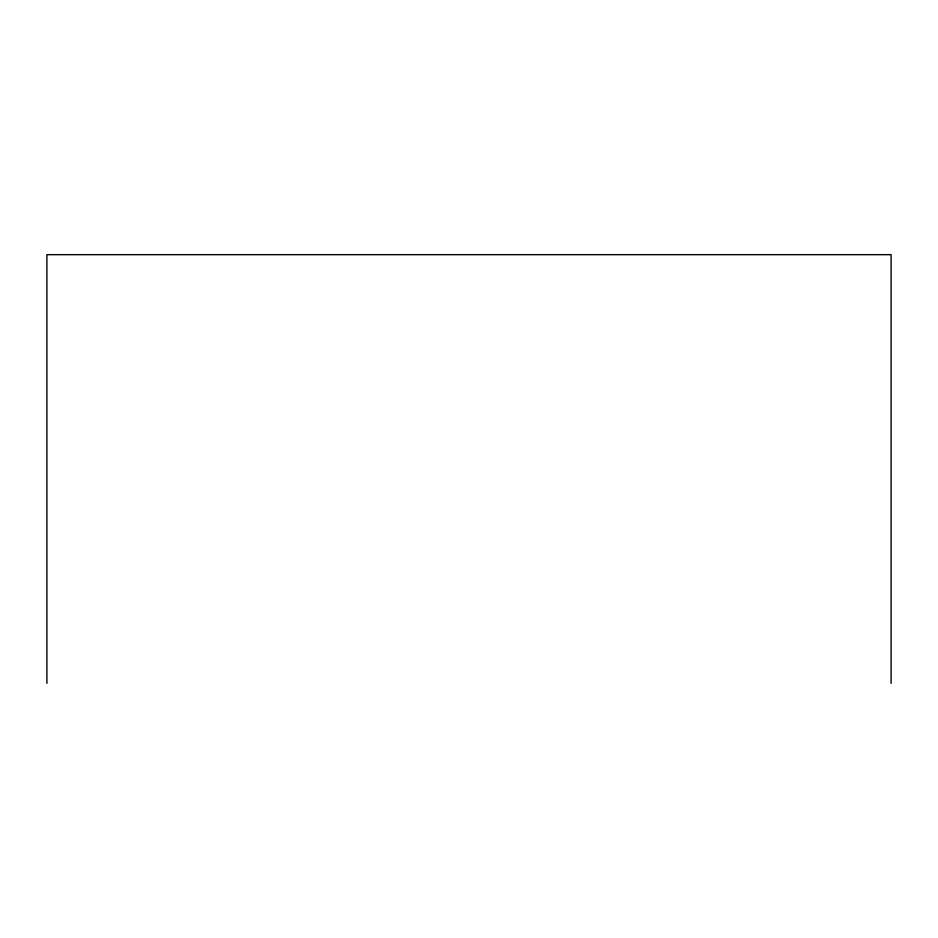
<?xml version="1.0" encoding="UTF-8"?>
<svg xmlns="http://www.w3.org/2000/svg" width="938" height="938" viewBox="0 0 938 938"><rect width="100%" height="100%" fill="white"/><g stroke="black" fill="none" stroke-linecap="round" stroke-linejoin="round"><path stroke-width="1.41" d="M891.1 683.333L891.1 254.667L46.9 254.667L46.9 683.333"/></g></svg>
